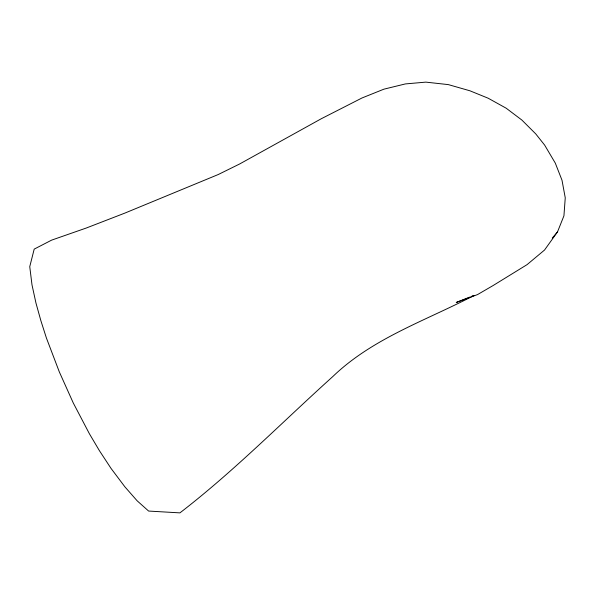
<?xml version="1.0" encoding="UTF-8"?>
<svg xmlns="http://www.w3.org/2000/svg" width="595" height="595" viewBox="0 0 595 595"><rect width="100%" height="100%" fill="white"/><g stroke="black" fill="none" stroke-linecap="round" stroke-linejoin="round"><path stroke-width="0.89" d="M469.693 297.106L456.209 302.483L477.525 294.592L493.084 285.555L527.036 264.656L544.529 250.049L557.515 231.879L563.934 215.807L565.25 197.8L561.992 180.196L555.291 163.097L544.626 145.076L535.753 133.905L521.889 120.071L506.181 108.208L488.131 98.197L469.894 90.782L448.355 84.616L425.834 82.125L405.388 83.925L383.916 89.168L362.005 97.974L321.3 118.732L239.592 164.004L218.216 174.543L124.809 213.122L86.178 228.064L51.639 240.127L34.198 249.119L29.75 266.657L31.996 284.864L35.953 303.019L40.854 320.623L46.403 337.982L59.307 371.868L73.252 402.927L89.391 433.748L99.417 450.683L111.057 468.436L124.876 486.822L137.155 500.812L148.624 511.06L179.921 512.875C234.11 471.158 282.134 422.219 332.858 376.509C372.708 338.131 425.901 320.601 473.955 295.507M552.264 238.074L557.515 231.879M471.381 296.436L473.91 295.425"/></g></svg>
